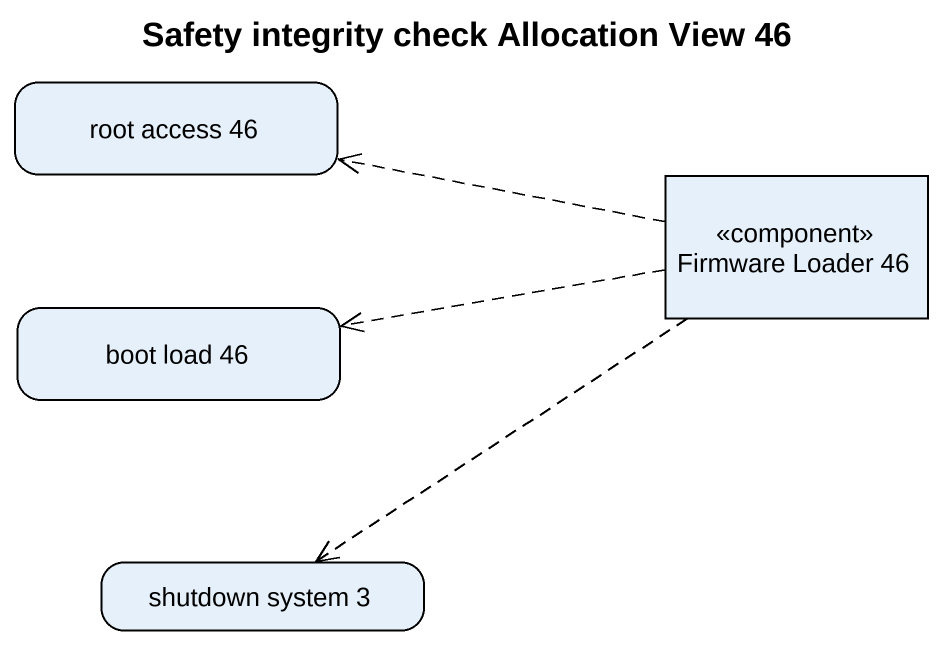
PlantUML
@startuml
title Safety integrity check Allocation View 46
hide empty description
state "root access 46" as root_access_46
state "Firmware Loader 46" as Firmware_Loader_46 <<component>>
state "boot load 46" as boot_load_46
state "shutdown system 3" as shutdown_system_3
Firmware_Loader_46 -left[dashed]-> root_access_46
Firmware_Loader_46 -left[dashed]-> boot_load_46
Firmware_Loader_46 -[dashed]-> shutdown_system_3
@enduml
